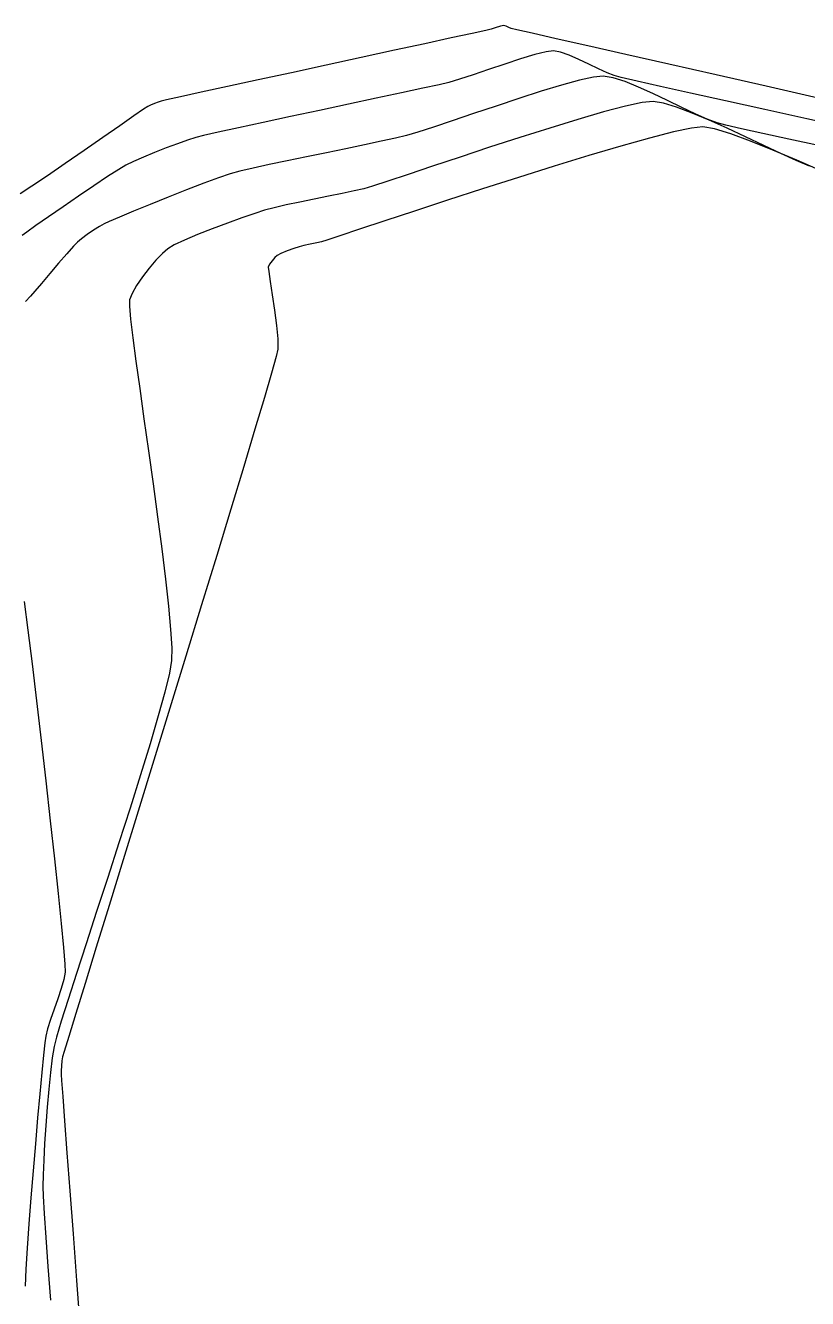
# Model space of a CAD drawing. Header units: metres. Extents: x 708868 to 711043, y 5411316 to 5413138.
# Drawn here: x 709993.7 to 710048.3, y 5412078.8 to 5412167.6 of the extents above; entities that cross this region are included whole.
import ezdxf

# ---------------------------------------------------------------- set-up
doc = ezdxf.new("R2010")
doc.units = ezdxf.units.M
for name, color, linetype in [('Rionegro 2010_Contours', 7, 'Continuous'), ('Rionegro 2014_Contours', 7, 'Continuous'), ('Rionegro 2018_Contours', 7, 'Continuous')]:
    doc.layers.add(name, color=color, linetype=linetype)

msp = doc.modelspace()

# ---------------------------------------------------------------- linework, layer by layer
at = {"layer": 'Rionegro 2010_Contours'}
for points in [[(710051.278, 5412160.408, 241), (710048.221, 5412161.085, 241), (710045.285, 5412161.736, 241), (710042.552, 5412162.343, 241), (710040.102, 5412162.887, 241), (710038.017, 5412163.353, 241), (710036.378, 5412163.722, 241), (710035.267, 5412163.978, 241), (710034.766, 5412164.103, 241), (710034.278, 5412164.292, 241), (710033.674, 5412164.572, 241), (710032.999, 5412164.899, 241), (710032.301, 5412165.231, 241), (710031.627, 5412165.526, 241), (710031.024, 5412165.742, 241), (710030.54, 5412165.837, 241), (710030.019, 5412165.773, 241), (710029.225, 5412165.571, 241), (710028.238, 5412165.271, 241), (710027.139, 5412164.911, 241), (710026.007, 5412164.528, 241), (710024.924, 5412164.162, 241), (710023.969, 5412163.85, 241), (710023.222, 5412163.632, 241), (710022.551, 5412163.473, 241), (710021.421, 5412163.223, 241), (710019.927, 5412162.9, 241), (710018.161, 5412162.522, 241), (710016.218, 5412162.108, 241), (710014.193, 5412161.678, 241), (710012.179, 5412161.249, 241), (710010.269, 5412160.841, 241), (710008.559, 5412160.473, 241), (710007.142, 5412160.162, 241), (710006.112, 5412159.928, 241), (710005.563, 5412159.79, 241), (710004.998, 5412159.605, 241), (710004.292, 5412159.355, 241), (710003.504, 5412159.059, 241), (710002.691, 5412158.741, 241), (710001.913, 5412158.421, 241), (710001.229, 5412158.121, 241), (710000.696, 5412157.862, 241), (710000.192, 5412157.562, 241), (709999.416, 5412157.063, 241), (709998.453, 5412156.424, 241), (709997.388, 5412155.704, 241), (709996.303, 5412154.961, 241), (709995.284, 5412154.255, 241), (709994.414, 5412153.644, 241), (709993.778, 5412153.188, 241), (709993.46, 5412152.944, 241)], [(710049.031, 5412159.231, 242), (710046.966, 5412159.673, 242), (710045.153, 5412160.065, 242), (710043.665, 5412160.394, 242), (710042.574, 5412160.647, 242), (710041.953, 5412160.811, 242), (710041.263, 5412161.07, 242), (710040.428, 5412161.442, 242), (710039.489, 5412161.89, 242), (710038.488, 5412162.376, 242), (710037.466, 5412162.862, 242), (710036.467, 5412163.312, 242), (710035.53, 5412163.688, 242), (710034.699, 5412163.952, 242), (710034.014, 5412164.068, 242), (710033.341, 5412164.004, 242), (710032.346, 5412163.786, 242), (710031.099, 5412163.445, 242), (710029.667, 5412163.011, 242), (710028.12, 5412162.514, 242), (710026.527, 5412161.984, 242), (710024.955, 5412161.454, 242), (710023.475, 5412160.952, 242), (710022.154, 5412160.51, 242), (710021.061, 5412160.157, 242), (710020.266, 5412159.925, 242), (710019.508, 5412159.743, 242), (710018.517, 5412159.524, 242), (710017.348, 5412159.277, 242), (710016.053, 5412159.01, 242), (710014.686, 5412158.73, 242), (710013.3, 5412158.447, 242), (710011.95, 5412158.167, 242), (710010.688, 5412157.9, 242), (710009.568, 5412157.652, 242), (710008.643, 5412157.433, 242), (710007.968, 5412157.25, 242), (710007.166, 5412156.981, 242), (710006.121, 5412156.597, 242), (710004.917, 5412156.134, 242), (710003.642, 5412155.629, 242), (710002.379, 5412155.119, 242), (710001.216, 5412154.641, 242), (710000.237, 5412154.232, 242), (709999.528, 5412153.928, 242), (709999.174, 5412153.766, 242), (709998.846, 5412153.576, 242), (709998.432, 5412153.313, 242), (709997.995, 5412153.018, 242), (709997.598, 5412152.731, 242), (709997.302, 5412152.494, 242), (709997.026, 5412152.205, 242), (709996.566, 5412151.682, 242), (709995.994, 5412151.016, 242), (709995.383, 5412150.297, 242), (709994.805, 5412149.615, 242), (709994.332, 5412149.061, 242), (709994.038, 5412148.726, 242), (709993.673, 5412148.346, 242)], [(710048.412, 5412157.787, 243), (710047.484, 5412158.186, 243), (710046.401, 5412158.681, 243), (710045.207, 5412159.242, 243), (710043.947, 5412159.835, 243), (710042.665, 5412160.43, 243), (710041.406, 5412160.994, 243), (710040.214, 5412161.495, 243), (710039.134, 5412161.9, 243), (710038.21, 5412162.179, 243), (710037.488, 5412162.299, 243), (710036.735, 5412162.224, 243), (710035.557, 5412161.971, 243), (710034.035, 5412161.57, 243), (710032.246, 5412161.051, 243), (710030.272, 5412160.447, 243), (710028.191, 5412159.788, 243), (710026.082, 5412159.104, 243), (710024.026, 5412158.427, 243), (710022.101, 5412157.787, 243), (710020.388, 5412157.216, 243), (710018.965, 5412156.743, 243), (710017.912, 5412156.4, 243), (710017.309, 5412156.219, 243), (710016.635, 5412156.059, 243), (710015.793, 5412155.881, 243), (710014.841, 5412155.688, 243), (710013.832, 5412155.488, 243), (710012.825, 5412155.284, 243), (710011.876, 5412155.083, 243), (710011.039, 5412154.89, 243), (710010.372, 5412154.71, 243), (710009.681, 5412154.487, 243), (710008.788, 5412154.179, 243), (710007.772, 5412153.813, 243), (710006.712, 5412153.415, 243), (710005.686, 5412153.012, 243), (710004.775, 5412152.629, 243), (710004.057, 5412152.293, 243), (710003.61, 5412152.031, 243), (710003.236, 5412151.698, 243), (710002.79, 5412151.226, 243), (710002.314, 5412150.664, 243), (710001.85, 5412150.058, 243), (710001.437, 5412149.458, 243), (710001.118, 5412148.911, 243), (710000.934, 5412148.464, 243), (710000.933, 5412148.029, 243), (710001.019, 5412147.126, 243), (710001.177, 5412145.82, 243), (710001.394, 5412144.18, 243), (710001.656, 5412142.273, 243), (710001.952, 5412140.165, 243), (710002.267, 5412137.925, 243), (710002.587, 5412135.62, 243), (710002.9, 5412133.316, 243), (710003.193, 5412131.081, 243), (710003.452, 5412128.983, 243), (710003.663, 5412127.089, 243), (710003.813, 5412125.466, 243), (710003.89, 5412124.181, 243), (710003.879, 5412123.301, 243), (710003.729, 5412122.413, 243), (710003.411, 5412121.104, 243), (710002.951, 5412119.44, 243), (710002.376, 5412117.489, 243), (710001.71, 5412115.319, 243), (710000.979, 5412112.997, 243), (710000.208, 5412110.59, 243), (709999.424, 5412108.165, 243), (709998.65, 5412105.791, 243), (709997.914, 5412103.534, 243), (709997.241, 5412101.463, 243), (709996.655, 5412099.643, 243), (709996.183, 5412098.144, 243), (709995.85, 5412097.032, 243), (709995.682, 5412096.374, 243), (709995.553, 5412095.571, 243), (709995.428, 5412094.559, 243), (709995.308, 5412093.398, 243), (709995.197, 5412092.146, 243), (709995.1, 5412090.864, 243), (709995.018, 5412089.609, 243), (709994.955, 5412088.441, 243), (709994.914, 5412087.42, 243), (709994.899, 5412086.604, 243), (709994.923, 5412085.924, 243), (709994.993, 5412084.715, 243), (709995.104, 5412083.054, 243), (709995.248, 5412081.016, 243), (709995.419, 5412078.679, 243)], [(710049.212, 5412157.455, 244), (710047.512, 5412158.206, 244), (710045.85, 5412158.914, 244), (710044.295, 5412159.539, 244), (710042.915, 5412160.043, 244), (710041.781, 5412160.386, 244), (710040.961, 5412160.53, 244), (710040.181, 5412160.45, 244), (710038.916, 5412160.182, 244), (710037.245, 5412159.752, 244), (710035.248, 5412159.191, 244), (710033.003, 5412158.526, 244), (710030.59, 5412157.787, 244), (710028.088, 5412157.002, 244), (710025.575, 5412156.2, 244), (710023.132, 5412155.409, 244), (710020.837, 5412154.658, 244), (710018.769, 5412153.976, 244), (710017.007, 5412153.392, 244), (710015.631, 5412152.934, 244), (710014.72, 5412152.632, 244), (710014.353, 5412152.512, 244), (710014.008, 5412152.435, 244), (710013.563, 5412152.346, 244), (710013.118, 5412152.254, 244), (710012.776, 5412152.169, 244), (710012.417, 5412152.049, 244), (710011.945, 5412151.875, 244), (710011.505, 5412151.697, 244), (710011.24, 5412151.561, 244), (710011.08, 5412151.407, 244), (710010.892, 5412151.182, 244), (710010.726, 5412150.944, 244), (710010.632, 5412150.75, 244), (710010.658, 5412150.435, 244), (710010.761, 5412149.747, 244), (710010.908, 5412148.808, 244), (710011.068, 5412147.743, 244), (710011.208, 5412146.676, 244), (710011.297, 5412145.732, 244), (710011.301, 5412145.033, 244), (710011.178, 5412144.508, 244), (710010.855, 5412143.355, 244), (710010.355, 5412141.644, 244), (710009.7, 5412139.445, 244), (710008.912, 5412136.829, 244), (710008.014, 5412133.868, 244), (710007.028, 5412130.631, 244), (710005.976, 5412127.189, 244), (710004.88, 5412123.614, 244), (710003.762, 5412119.975, 244), (710002.644, 5412116.343, 244), (710001.549, 5412112.79, 244), (710000.499, 5412109.385, 244), (709999.516, 5412106.199, 244), (709998.622, 5412103.304, 244), (709997.84, 5412100.769, 244), (709997.191, 5412098.665, 244), (709996.698, 5412097.063, 244), (709996.383, 5412096.034, 244), (709996.267, 5412095.649, 244), (709996.23, 5412095.381, 244), (709996.199, 5412095.032, 244), (709996.177, 5412094.683, 244), (709996.168, 5412094.412, 244), (709996.197, 5412093.993, 244), (709996.278, 5412092.888, 244), (709996.406, 5412091.18, 244), (709996.574, 5412088.957, 244), (709996.774, 5412086.304, 244), (709997.002, 5412083.308, 244), (709997.249, 5412080.054, 244), (709997.51, 5412076.628, 244)], [(709993.589, 5412127.409, 242), (709993.851, 5412125.42, 242), (709994.143, 5412123.078, 242), (709994.457, 5412120.481, 242), (709994.78, 5412117.724, 242), (709995.103, 5412114.906, 242), (709995.414, 5412112.122, 242), (709995.704, 5412109.469, 242), (709995.962, 5412107.045, 242), (709996.176, 5412104.946, 242), (709996.338, 5412103.269, 242), (709996.435, 5412102.111, 242), (709996.458, 5412101.569, 242), (709996.364, 5412101.056, 242), (709996.182, 5412100.418, 242), (709995.945, 5412099.704, 242), (709995.685, 5412098.966, 242), (709995.435, 5412098.252, 242), (709995.228, 5412097.613, 242), (709995.097, 5412097.1, 242), (709995.035, 5412096.639, 242), (709994.94, 5412095.77, 242), (709994.82, 5412094.561, 242), (709994.682, 5412093.08, 242), (709994.53, 5412091.395, 242), (709994.372, 5412089.576, 242), (709994.215, 5412087.689, 242), (709994.063, 5412085.805, 242), (709993.925, 5412083.99, 242), (709993.806, 5412082.313, 242), (709993.713, 5412080.843, 242), (709993.652, 5412079.649, 242)]]:
    msp.add_polyline3d(points, dxfattribs=at)
at = {"layer": 'Rionegro 2014_Contours'}
for points in [[(710049.009, 5412162.543, 240), (710045.39, 5412163.361, 240), (710041.892, 5412164.153, 240), (710038.596, 5412164.898, 240), (710035.582, 5412165.58, 240), (710032.931, 5412166.18, 240), (710030.725, 5412166.68, 240), (710029.043, 5412167.061, 240), (710027.968, 5412167.306, 240), (710027.579, 5412167.395, 240), (710027.42, 5412167.465, 240), (710027.225, 5412167.557, 240), (710027.066, 5412167.606, 240), (710026.829, 5412167.55, 240), (710026.472, 5412167.432, 240), (710026.179, 5412167.338, 240), (710025.81, 5412167.257, 240), (710024.852, 5412167.048, 240), (710023.405, 5412166.733, 240), (710021.566, 5412166.334, 240), (710019.432, 5412165.871, 240), (710017.103, 5412165.366, 240), (710014.675, 5412164.839, 240), (710012.247, 5412164.312, 240), (710009.916, 5412163.806, 240), (710007.782, 5412163.343, 240), (710005.941, 5412162.942, 240), (710004.491, 5412162.625, 240), (710003.531, 5412162.414, 240), (710003.159, 5412162.33, 240), (710002.949, 5412162.259, 240), (710002.682, 5412162.158, 240), (710002.417, 5412162.05, 240), (710002.217, 5412161.957, 240), (710001.929, 5412161.764, 240), (710001.248, 5412161.292, 240), (710000.266, 5412160.609, 240), (709999.077, 5412159.783, 240), (709997.776, 5412158.881, 240), (709996.456, 5412157.971, 240), (709995.21, 5412157.12, 240), (709994.132, 5412156.395, 240), (709993.316, 5412155.864, 240)], [(710051.278, 5412160.408, 241), (710048.221, 5412161.085, 241), (710045.285, 5412161.736, 241), (710042.552, 5412162.343, 241), (710040.102, 5412162.887, 241), (710038.017, 5412163.353, 241), (710036.378, 5412163.722, 241), (710035.267, 5412163.978, 241), (710034.766, 5412164.103, 241), (710034.278, 5412164.292, 241), (710033.674, 5412164.572, 241), (710032.999, 5412164.899, 241), (710032.301, 5412165.231, 241), (710031.627, 5412165.526, 241), (710031.024, 5412165.742, 241), (710030.54, 5412165.837, 241), (710030.019, 5412165.773, 241), (710029.225, 5412165.571, 241), (710028.238, 5412165.271, 241), (710027.139, 5412164.911, 241), (710026.007, 5412164.528, 241), (710024.924, 5412164.162, 241), (710023.969, 5412163.85, 241), (710023.222, 5412163.632, 241), (710022.551, 5412163.473, 241), (710021.421, 5412163.223, 241), (710019.927, 5412162.9, 241), (710018.161, 5412162.522, 241), (710016.218, 5412162.108, 241), (710014.193, 5412161.678, 241), (710012.179, 5412161.249, 241), (710010.269, 5412160.841, 241), (710008.559, 5412160.473, 241), (710007.142, 5412160.162, 241), (710006.112, 5412159.928, 241), (710005.563, 5412159.79, 241), (710004.998, 5412159.605, 241), (710004.292, 5412159.355, 241), (710003.504, 5412159.059, 241), (710002.691, 5412158.741, 241), (710001.913, 5412158.421, 241), (710001.229, 5412158.121, 241), (710000.696, 5412157.862, 241), (710000.192, 5412157.562, 241), (709999.416, 5412157.063, 241), (709998.453, 5412156.424, 241), (709997.388, 5412155.704, 241), (709996.303, 5412154.961, 241), (709995.284, 5412154.255, 241), (709994.414, 5412153.644, 241), (709993.778, 5412153.188, 241), (709993.46, 5412152.944, 241)], [(710049.031, 5412159.231, 242), (710046.966, 5412159.673, 242), (710045.153, 5412160.065, 242), (710043.665, 5412160.394, 242), (710042.574, 5412160.647, 242), (710041.953, 5412160.811, 242), (710041.263, 5412161.07, 242), (710040.428, 5412161.442, 242), (710039.489, 5412161.89, 242), (710038.488, 5412162.376, 242), (710037.466, 5412162.862, 242), (710036.467, 5412163.312, 242), (710035.53, 5412163.688, 242), (710034.699, 5412163.952, 242), (710034.014, 5412164.068, 242), (710033.341, 5412164.004, 242), (710032.346, 5412163.786, 242), (710031.099, 5412163.445, 242), (710029.667, 5412163.011, 242), (710028.12, 5412162.514, 242), (710026.527, 5412161.984, 242), (710024.955, 5412161.454, 242), (710023.475, 5412160.952, 242), (710022.154, 5412160.51, 242), (710021.061, 5412160.157, 242), (710020.266, 5412159.925, 242), (710019.508, 5412159.743, 242), (710018.517, 5412159.524, 242), (710017.348, 5412159.277, 242), (710016.053, 5412159.01, 242), (710014.686, 5412158.73, 242), (710013.3, 5412158.447, 242), (710011.95, 5412158.167, 242), (710010.688, 5412157.9, 242), (710009.568, 5412157.652, 242), (710008.643, 5412157.433, 242), (710007.968, 5412157.25, 242), (710007.166, 5412156.981, 242), (710006.121, 5412156.597, 242), (710004.917, 5412156.134, 242), (710003.642, 5412155.629, 242), (710002.379, 5412155.119, 242), (710001.216, 5412154.641, 242), (710000.237, 5412154.232, 242), (709999.528, 5412153.928, 242), (709999.174, 5412153.766, 242), (709998.846, 5412153.576, 242), (709998.432, 5412153.313, 242), (709997.995, 5412153.018, 242), (709997.598, 5412152.731, 242), (709997.302, 5412152.494, 242), (709997.026, 5412152.205, 242), (709996.566, 5412151.682, 242), (709995.994, 5412151.016, 242), (709995.383, 5412150.297, 242), (709994.805, 5412149.615, 242), (709994.332, 5412149.061, 242), (709994.038, 5412148.726, 242), (709993.673, 5412148.346, 242)], [(710048.412, 5412157.787, 243), (710047.484, 5412158.186, 243), (710046.401, 5412158.681, 243), (710045.207, 5412159.242, 243), (710043.947, 5412159.835, 243), (710042.665, 5412160.43, 243), (710041.406, 5412160.994, 243), (710040.214, 5412161.495, 243), (710039.134, 5412161.9, 243), (710038.21, 5412162.179, 243), (710037.488, 5412162.299, 243), (710036.735, 5412162.224, 243), (710035.557, 5412161.971, 243), (710034.035, 5412161.57, 243), (710032.246, 5412161.051, 243), (710030.272, 5412160.447, 243), (710028.191, 5412159.788, 243), (710026.082, 5412159.104, 243), (710024.026, 5412158.427, 243), (710022.101, 5412157.787, 243), (710020.388, 5412157.216, 243), (710018.965, 5412156.743, 243), (710017.912, 5412156.4, 243), (710017.309, 5412156.219, 243), (710016.635, 5412156.059, 243), (710015.793, 5412155.881, 243), (710014.841, 5412155.688, 243), (710013.832, 5412155.488, 243), (710012.825, 5412155.284, 243), (710011.876, 5412155.083, 243), (710011.039, 5412154.89, 243), (710010.372, 5412154.71, 243), (710009.681, 5412154.487, 243), (710008.788, 5412154.179, 243), (710007.772, 5412153.813, 243), (710006.712, 5412153.415, 243), (710005.686, 5412153.012, 243), (710004.775, 5412152.629, 243), (710004.057, 5412152.293, 243), (710003.61, 5412152.031, 243), (710003.236, 5412151.698, 243), (710002.79, 5412151.226, 243), (710002.314, 5412150.664, 243), (710001.85, 5412150.058, 243), (710001.437, 5412149.458, 243), (710001.118, 5412148.911, 243), (710000.934, 5412148.464, 243), (710000.933, 5412148.029, 243), (710001.019, 5412147.126, 243), (710001.177, 5412145.82, 243), (710001.394, 5412144.18, 243), (710001.656, 5412142.273, 243), (710001.952, 5412140.165, 243), (710002.267, 5412137.925, 243), (710002.587, 5412135.62, 243), (710002.9, 5412133.316, 243), (710003.193, 5412131.081, 243), (710003.452, 5412128.983, 243), (710003.663, 5412127.089, 243), (710003.813, 5412125.466, 243), (710003.89, 5412124.181, 243), (710003.879, 5412123.301, 243), (710003.729, 5412122.413, 243), (710003.411, 5412121.104, 243), (710002.951, 5412119.44, 243), (710002.376, 5412117.489, 243), (710001.71, 5412115.319, 243), (710000.979, 5412112.997, 243), (710000.208, 5412110.59, 243), (709999.424, 5412108.165, 243), (709998.65, 5412105.791, 243), (709997.914, 5412103.534, 243), (709997.241, 5412101.463, 243), (709996.655, 5412099.643, 243), (709996.183, 5412098.144, 243), (709995.85, 5412097.032, 243), (709995.682, 5412096.374, 243), (709995.553, 5412095.571, 243), (709995.428, 5412094.559, 243), (709995.308, 5412093.398, 243), (709995.197, 5412092.146, 243), (709995.1, 5412090.864, 243), (709995.018, 5412089.609, 243), (709994.955, 5412088.441, 243), (709994.914, 5412087.42, 243), (709994.899, 5412086.604, 243), (709994.923, 5412085.924, 243), (709994.993, 5412084.715, 243), (709995.104, 5412083.054, 243), (709995.248, 5412081.016, 243), (709995.419, 5412078.679, 243)], [(710049.212, 5412157.455, 244), (710047.512, 5412158.206, 244), (710045.85, 5412158.914, 244), (710044.295, 5412159.539, 244), (710042.915, 5412160.043, 244), (710041.781, 5412160.386, 244), (710040.961, 5412160.53, 244), (710040.181, 5412160.45, 244), (710038.916, 5412160.182, 244), (710037.245, 5412159.752, 244), (710035.248, 5412159.191, 244), (710033.003, 5412158.526, 244), (710030.59, 5412157.787, 244), (710028.088, 5412157.002, 244), (710025.575, 5412156.2, 244), (710023.132, 5412155.409, 244), (710020.837, 5412154.658, 244), (710018.769, 5412153.976, 244), (710017.007, 5412153.392, 244), (710015.631, 5412152.934, 244), (710014.72, 5412152.632, 244), (710014.353, 5412152.512, 244), (710014.008, 5412152.435, 244), (710013.563, 5412152.346, 244), (710013.118, 5412152.254, 244), (710012.776, 5412152.169, 244), (710012.417, 5412152.049, 244), (710011.945, 5412151.875, 244), (710011.505, 5412151.697, 244), (710011.24, 5412151.561, 244), (710011.08, 5412151.407, 244), (710010.892, 5412151.182, 244), (710010.726, 5412150.944, 244), (710010.632, 5412150.75, 244), (710010.658, 5412150.435, 244), (710010.761, 5412149.747, 244), (710010.908, 5412148.808, 244), (710011.068, 5412147.743, 244), (710011.208, 5412146.676, 244), (710011.297, 5412145.732, 244), (710011.301, 5412145.033, 244), (710011.178, 5412144.508, 244), (710010.855, 5412143.355, 244), (710010.355, 5412141.644, 244), (710009.7, 5412139.445, 244), (710008.912, 5412136.829, 244), (710008.014, 5412133.868, 244), (710007.028, 5412130.631, 244), (710005.976, 5412127.189, 244), (710004.88, 5412123.614, 244), (710003.762, 5412119.975, 244), (710002.644, 5412116.343, 244), (710001.549, 5412112.79, 244), (710000.499, 5412109.385, 244), (709999.516, 5412106.199, 244), (709998.622, 5412103.304, 244), (709997.84, 5412100.769, 244), (709997.191, 5412098.665, 244), (709996.698, 5412097.063, 244), (709996.383, 5412096.034, 244), (709996.267, 5412095.649, 244), (709996.23, 5412095.381, 244), (709996.199, 5412095.032, 244), (709996.177, 5412094.683, 244), (709996.168, 5412094.412, 244), (709996.197, 5412093.993, 244), (709996.278, 5412092.888, 244), (709996.406, 5412091.18, 244), (709996.574, 5412088.957, 244), (709996.774, 5412086.304, 244), (709997.002, 5412083.308, 244), (709997.249, 5412080.054, 244), (709997.51, 5412076.628, 244)], [(709993.589, 5412127.409, 242), (709993.851, 5412125.42, 242), (709994.143, 5412123.078, 242), (709994.457, 5412120.481, 242), (709994.78, 5412117.724, 242), (709995.103, 5412114.906, 242), (709995.414, 5412112.122, 242), (709995.704, 5412109.469, 242), (709995.962, 5412107.045, 242), (709996.176, 5412104.946, 242), (709996.338, 5412103.269, 242), (709996.435, 5412102.111, 242), (709996.458, 5412101.569, 242), (709996.364, 5412101.056, 242), (709996.182, 5412100.418, 242), (709995.945, 5412099.704, 242), (709995.685, 5412098.966, 242), (709995.435, 5412098.252, 242), (709995.228, 5412097.613, 242), (709995.097, 5412097.1, 242), (709995.035, 5412096.639, 242), (709994.94, 5412095.77, 242), (709994.82, 5412094.561, 242), (709994.682, 5412093.08, 242), (709994.53, 5412091.395, 242), (709994.372, 5412089.576, 242), (709994.215, 5412087.689, 242), (709994.063, 5412085.805, 242), (709993.925, 5412083.99, 242), (709993.806, 5412082.313, 242), (709993.713, 5412080.843, 242), (709993.652, 5412079.649, 242)]]:
    msp.add_polyline3d(points, dxfattribs=at)
at = {"layer": 'Rionegro 2018_Contours'}
for points in [[(710049.009, 5412162.543, 240), (710045.39, 5412163.361, 240), (710041.892, 5412164.153, 240), (710038.596, 5412164.898, 240), (710035.582, 5412165.58, 240), (710032.931, 5412166.18, 240), (710030.725, 5412166.68, 240), (710029.043, 5412167.061, 240), (710027.968, 5412167.306, 240), (710027.579, 5412167.395, 240), (710027.42, 5412167.465, 240), (710027.225, 5412167.557, 240), (710027.066, 5412167.606, 240), (710026.829, 5412167.55, 240), (710026.472, 5412167.432, 240), (710026.179, 5412167.338, 240), (710025.81, 5412167.257, 240), (710024.852, 5412167.048, 240), (710023.405, 5412166.733, 240), (710021.566, 5412166.334, 240), (710019.432, 5412165.871, 240), (710017.103, 5412165.366, 240), (710014.675, 5412164.839, 240), (710012.247, 5412164.312, 240), (710009.916, 5412163.806, 240), (710007.782, 5412163.343, 240), (710005.941, 5412162.942, 240), (710004.491, 5412162.625, 240), (710003.531, 5412162.414, 240), (710003.159, 5412162.33, 240), (710002.949, 5412162.259, 240), (710002.682, 5412162.158, 240), (710002.417, 5412162.05, 240), (710002.217, 5412161.957, 240), (710001.929, 5412161.764, 240), (710001.248, 5412161.292, 240), (710000.266, 5412160.609, 240), (709999.077, 5412159.783, 240), (709997.776, 5412158.881, 240), (709996.456, 5412157.971, 240), (709995.21, 5412157.12, 240), (709994.132, 5412156.395, 240), (709993.316, 5412155.864, 240)], [(710051.278, 5412160.408, 241), (710048.221, 5412161.085, 241), (710045.285, 5412161.736, 241), (710042.552, 5412162.343, 241), (710040.102, 5412162.887, 241), (710038.017, 5412163.353, 241), (710036.378, 5412163.722, 241), (710035.267, 5412163.978, 241), (710034.766, 5412164.103, 241), (710034.278, 5412164.292, 241), (710033.674, 5412164.572, 241), (710032.999, 5412164.899, 241), (710032.301, 5412165.231, 241), (710031.627, 5412165.526, 241), (710031.024, 5412165.742, 241), (710030.54, 5412165.837, 241), (710030.019, 5412165.773, 241), (710029.225, 5412165.571, 241), (710028.238, 5412165.271, 241), (710027.139, 5412164.911, 241), (710026.007, 5412164.528, 241), (710024.924, 5412164.162, 241), (710023.969, 5412163.85, 241), (710023.222, 5412163.632, 241), (710022.551, 5412163.473, 241), (710021.421, 5412163.223, 241), (710019.927, 5412162.9, 241), (710018.161, 5412162.522, 241), (710016.218, 5412162.108, 241), (710014.193, 5412161.678, 241), (710012.179, 5412161.249, 241), (710010.269, 5412160.841, 241), (710008.559, 5412160.473, 241), (710007.142, 5412160.162, 241), (710006.112, 5412159.928, 241), (710005.563, 5412159.79, 241), (710004.998, 5412159.605, 241), (710004.292, 5412159.355, 241), (710003.504, 5412159.059, 241), (710002.691, 5412158.741, 241), (710001.913, 5412158.421, 241), (710001.229, 5412158.121, 241), (710000.696, 5412157.862, 241), (710000.192, 5412157.562, 241), (709999.416, 5412157.063, 241), (709998.453, 5412156.424, 241), (709997.388, 5412155.704, 241), (709996.303, 5412154.961, 241), (709995.284, 5412154.255, 241), (709994.414, 5412153.644, 241), (709993.778, 5412153.188, 241), (709993.46, 5412152.944, 241)], [(710049.031, 5412159.231, 242), (710046.966, 5412159.673, 242), (710045.153, 5412160.065, 242), (710043.665, 5412160.394, 242), (710042.574, 5412160.647, 242), (710041.953, 5412160.811, 242), (710041.263, 5412161.07, 242), (710040.428, 5412161.442, 242), (710039.489, 5412161.89, 242), (710038.488, 5412162.376, 242), (710037.466, 5412162.862, 242), (710036.467, 5412163.312, 242), (710035.53, 5412163.688, 242), (710034.699, 5412163.952, 242), (710034.014, 5412164.068, 242), (710033.341, 5412164.004, 242), (710032.346, 5412163.786, 242), (710031.099, 5412163.445, 242), (710029.667, 5412163.011, 242), (710028.12, 5412162.514, 242), (710026.527, 5412161.984, 242), (710024.955, 5412161.454, 242), (710023.475, 5412160.952, 242), (710022.154, 5412160.51, 242), (710021.061, 5412160.157, 242), (710020.266, 5412159.925, 242), (710019.508, 5412159.743, 242), (710018.517, 5412159.524, 242), (710017.348, 5412159.277, 242), (710016.053, 5412159.01, 242), (710014.686, 5412158.73, 242), (710013.3, 5412158.447, 242), (710011.95, 5412158.167, 242), (710010.688, 5412157.9, 242), (710009.568, 5412157.652, 242), (710008.643, 5412157.433, 242), (710007.968, 5412157.25, 242), (710007.166, 5412156.981, 242), (710006.121, 5412156.597, 242), (710004.917, 5412156.134, 242), (710003.642, 5412155.629, 242), (710002.379, 5412155.119, 242), (710001.216, 5412154.641, 242), (710000.237, 5412154.232, 242), (709999.528, 5412153.928, 242), (709999.174, 5412153.766, 242), (709998.846, 5412153.576, 242), (709998.432, 5412153.313, 242), (709997.995, 5412153.018, 242), (709997.598, 5412152.731, 242), (709997.302, 5412152.494, 242), (709997.026, 5412152.205, 242), (709996.566, 5412151.682, 242), (709995.994, 5412151.016, 242), (709995.383, 5412150.297, 242), (709994.805, 5412149.615, 242), (709994.332, 5412149.061, 242), (709994.038, 5412148.726, 242), (709993.673, 5412148.346, 242)], [(710048.412, 5412157.787, 243), (710047.484, 5412158.186, 243), (710046.401, 5412158.681, 243), (710045.207, 5412159.242, 243), (710043.947, 5412159.835, 243), (710042.665, 5412160.43, 243), (710041.406, 5412160.994, 243), (710040.214, 5412161.495, 243), (710039.134, 5412161.9, 243), (710038.21, 5412162.179, 243), (710037.488, 5412162.299, 243), (710036.735, 5412162.224, 243), (710035.557, 5412161.971, 243), (710034.035, 5412161.57, 243), (710032.246, 5412161.051, 243), (710030.272, 5412160.447, 243), (710028.191, 5412159.788, 243), (710026.082, 5412159.104, 243), (710024.026, 5412158.427, 243), (710022.101, 5412157.787, 243), (710020.388, 5412157.216, 243), (710018.965, 5412156.743, 243), (710017.912, 5412156.4, 243), (710017.309, 5412156.219, 243), (710016.635, 5412156.059, 243), (710015.793, 5412155.881, 243), (710014.841, 5412155.688, 243), (710013.832, 5412155.488, 243), (710012.825, 5412155.284, 243), (710011.876, 5412155.083, 243), (710011.039, 5412154.89, 243), (710010.372, 5412154.71, 243), (710009.681, 5412154.487, 243), (710008.788, 5412154.179, 243), (710007.772, 5412153.813, 243), (710006.712, 5412153.415, 243), (710005.686, 5412153.012, 243), (710004.775, 5412152.629, 243), (710004.057, 5412152.293, 243), (710003.61, 5412152.031, 243), (710003.236, 5412151.698, 243), (710002.79, 5412151.226, 243), (710002.314, 5412150.664, 243), (710001.85, 5412150.058, 243), (710001.437, 5412149.458, 243), (710001.118, 5412148.911, 243), (710000.934, 5412148.464, 243), (710000.933, 5412148.029, 243), (710001.019, 5412147.126, 243), (710001.177, 5412145.82, 243), (710001.394, 5412144.18, 243), (710001.656, 5412142.273, 243), (710001.952, 5412140.165, 243), (710002.267, 5412137.925, 243), (710002.587, 5412135.62, 243), (710002.9, 5412133.316, 243), (710003.193, 5412131.081, 243), (710003.452, 5412128.983, 243), (710003.663, 5412127.089, 243), (710003.813, 5412125.466, 243), (710003.89, 5412124.181, 243), (710003.879, 5412123.301, 243), (710003.729, 5412122.413, 243), (710003.411, 5412121.104, 243), (710002.951, 5412119.44, 243), (710002.376, 5412117.489, 243), (710001.71, 5412115.319, 243), (710000.979, 5412112.997, 243), (710000.208, 5412110.59, 243), (709999.424, 5412108.165, 243), (709998.65, 5412105.791, 243), (709997.914, 5412103.534, 243), (709997.241, 5412101.463, 243), (709996.655, 5412099.643, 243), (709996.183, 5412098.144, 243), (709995.85, 5412097.032, 243), (709995.682, 5412096.374, 243), (709995.553, 5412095.571, 243), (709995.428, 5412094.559, 243), (709995.308, 5412093.398, 243), (709995.197, 5412092.146, 243), (709995.1, 5412090.864, 243), (709995.018, 5412089.609, 243), (709994.955, 5412088.441, 243), (709994.914, 5412087.42, 243), (709994.899, 5412086.604, 243), (709994.923, 5412085.924, 243), (709994.993, 5412084.715, 243), (709995.104, 5412083.054, 243), (709995.248, 5412081.016, 243), (709995.419, 5412078.679, 243)], [(710049.212, 5412157.455, 244), (710047.512, 5412158.206, 244), (710045.85, 5412158.914, 244), (710044.295, 5412159.539, 244), (710042.915, 5412160.043, 244), (710041.781, 5412160.386, 244), (710040.961, 5412160.53, 244), (710040.181, 5412160.45, 244), (710038.916, 5412160.182, 244), (710037.245, 5412159.752, 244), (710035.248, 5412159.191, 244), (710033.003, 5412158.526, 244), (710030.59, 5412157.787, 244), (710028.088, 5412157.002, 244), (710025.575, 5412156.2, 244), (710023.132, 5412155.409, 244), (710020.837, 5412154.658, 244), (710018.769, 5412153.976, 244), (710017.007, 5412153.392, 244), (710015.631, 5412152.934, 244), (710014.72, 5412152.632, 244), (710014.353, 5412152.512, 244), (710014.008, 5412152.435, 244), (710013.563, 5412152.346, 244), (710013.118, 5412152.254, 244), (710012.776, 5412152.169, 244), (710012.417, 5412152.049, 244), (710011.945, 5412151.875, 244), (710011.505, 5412151.697, 244), (710011.24, 5412151.561, 244), (710011.08, 5412151.407, 244), (710010.892, 5412151.182, 244), (710010.726, 5412150.944, 244), (710010.632, 5412150.75, 244), (710010.658, 5412150.435, 244), (710010.761, 5412149.747, 244), (710010.908, 5412148.808, 244), (710011.068, 5412147.743, 244), (710011.208, 5412146.676, 244), (710011.297, 5412145.732, 244), (710011.301, 5412145.033, 244), (710011.178, 5412144.508, 244), (710010.855, 5412143.355, 244), (710010.355, 5412141.644, 244), (710009.7, 5412139.445, 244), (710008.912, 5412136.829, 244), (710008.014, 5412133.868, 244), (710007.028, 5412130.631, 244), (710005.976, 5412127.189, 244), (710004.88, 5412123.614, 244), (710003.762, 5412119.975, 244), (710002.644, 5412116.343, 244), (710001.549, 5412112.79, 244), (710000.499, 5412109.385, 244), (709999.516, 5412106.199, 244), (709998.622, 5412103.304, 244), (709997.84, 5412100.769, 244), (709997.191, 5412098.665, 244), (709996.698, 5412097.063, 244), (709996.383, 5412096.034, 244), (709996.267, 5412095.649, 244), (709996.23, 5412095.381, 244), (709996.199, 5412095.032, 244), (709996.177, 5412094.683, 244), (709996.168, 5412094.412, 244), (709996.197, 5412093.993, 244), (709996.278, 5412092.888, 244), (709996.406, 5412091.18, 244), (709996.574, 5412088.957, 244), (709996.774, 5412086.304, 244), (709997.002, 5412083.308, 244), (709997.249, 5412080.054, 244), (709997.51, 5412076.628, 244)], [(709993.589, 5412127.409, 242), (709993.851, 5412125.42, 242), (709994.143, 5412123.078, 242), (709994.457, 5412120.481, 242), (709994.78, 5412117.724, 242), (709995.103, 5412114.906, 242), (709995.414, 5412112.122, 242), (709995.704, 5412109.469, 242), (709995.962, 5412107.045, 242), (709996.176, 5412104.946, 242), (709996.338, 5412103.269, 242), (709996.435, 5412102.111, 242), (709996.458, 5412101.569, 242), (709996.364, 5412101.056, 242), (709996.182, 5412100.418, 242), (709995.945, 5412099.704, 242), (709995.685, 5412098.966, 242), (709995.435, 5412098.252, 242), (709995.228, 5412097.613, 242), (709995.097, 5412097.1, 242), (709995.035, 5412096.639, 242), (709994.94, 5412095.77, 242), (709994.82, 5412094.561, 242), (709994.682, 5412093.08, 242), (709994.53, 5412091.395, 242), (709994.372, 5412089.576, 242), (709994.215, 5412087.689, 242), (709994.063, 5412085.805, 242), (709993.925, 5412083.99, 242), (709993.806, 5412082.313, 242), (709993.713, 5412080.843, 242), (709993.652, 5412079.649, 242)]]:
    msp.add_polyline3d(points, dxfattribs=at)

doc.saveas('drawing.dxf')
